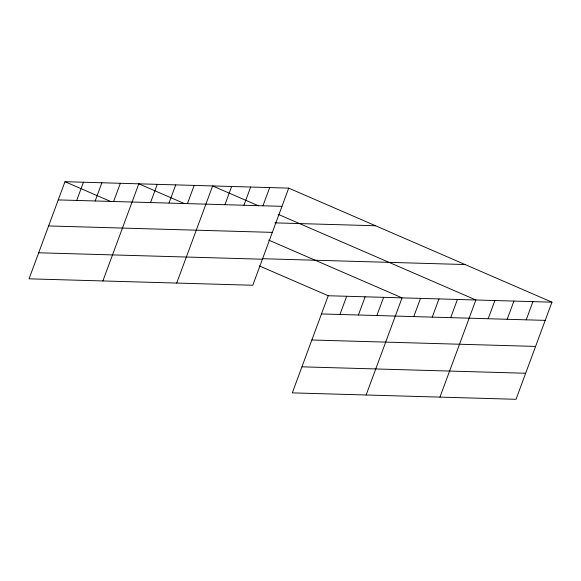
<?xml version="1.0" encoding="UTF-8"?>
<svg xmlns="http://www.w3.org/2000/svg" width="581" height="581" viewBox="0 0 581 581"><rect width="100%" height="100%" fill="white"/><g stroke="black" fill="none" stroke-linecap="round" stroke-linejoin="round"><path stroke-width="0.87" d="M288.706 188.128L64.978 181.7L29.05 278.829L252.779 285.256L288.706 188.128L551.95 302.171L516.022 399.3L292.294 392.872L328.221 295.744L551.95 302.171M76.699 200.438L83.439 182.231M95.161 200.968L101.893 182.761M113.615 201.498L120.354 183.291M102.881 280.95L138.808 183.821L183.886 203.35M150.53 202.558L157.269 184.351M168.991 203.089L175.723 184.881M187.445 203.619L194.177 185.412M176.711 283.07L212.639 185.942L258.53 205.827M224.92 204.694L231.652 186.486M243.94 205.238L250.672 187.038M262.953 205.783L269.686 187.583M339.95 314.474L346.683 296.274M358.404 315.004L365.137 296.804M376.866 315.534L383.598 297.334M366.124 394.993L402.052 297.864L268.771 240.127M413.774 316.594L420.513 298.394M432.235 317.124L438.967 298.925M450.689 317.654L457.429 299.455M439.955 397.113L475.883 299.985L278.205 214.345M488.163 318.737L494.903 300.53M507.184 319.281L513.916 301.074M526.197 319.826L532.937 301.626M58.245 199.908L281.974 206.335M274.9 222.872L375.573 225.762M48.608 225.951L272.336 232.378M262.445 258.719L465.076 264.537M38.687 252.786L262.409 259.213M321.489 313.943L545.218 320.371M311.852 339.994L535.58 346.414M301.931 366.829L525.652 373.249M64.978 181.7L110.869 201.585M259.38 265.924L328.221 295.744"/></g></svg>
